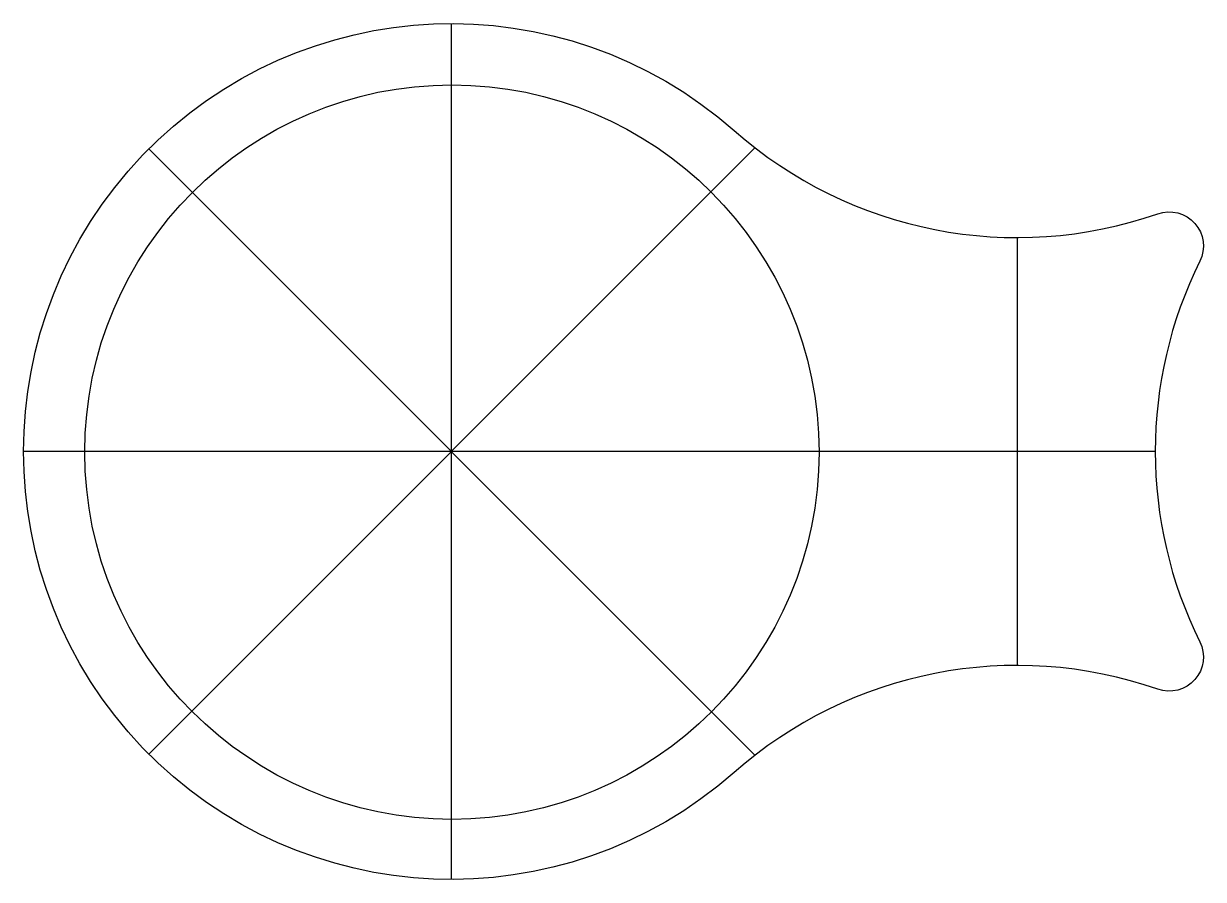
# Model space of a CAD drawing. Header units: millimetres. Extents: x -28.8 to 49.8, y -28.8 to 28.2.
import ezdxf

# ---------------------------------------------------------------- set-up
doc = ezdxf.new("R2010")
doc.units = ezdxf.units.MM
doc.header["$MEASUREMENT"] = 0
doc.layers.add('Cyan', color=4, linetype='Continuous')
doc.layers.add('Magenta', color=6, linetype='Continuous')

msp = doc.modelspace()

# ---------------------------------------------------------------- linework, layer by layer
msp.add_lwpolyline([(49.574, -12.973, -0.672078), (46.781, -16.14, 0.270887), (18.549, -21.677, -2.21525), (18.549, 21.073, 0.270887), (46.781, 15.536, -0.672078), (49.574, 12.37, 0.234537)], format="xyb", close=True)
at = {"layer": 'Cyan', "linetype": 'Continuous', "lineweight": 25}
for p, q in [((-0.302, 28.198), (-0.302, -28.802)), ((37.4, 13.948), (37.4, -14.552))]:
    msp.add_line(p, q, dxfattribs=at)
at = {"layer": 'Cyan', "linetype": 'Continuous'}
for p, q in [((19.93, 19.93), (-20.454, -20.454)), ((19.93, -20.534), (-20.454, 19.851)), ((46.602, -0.302), (-28.802, -0.302))]:
    msp.add_line(p, q, dxfattribs=at)
at = {"layer": 'Magenta', "linetype": 'Continuous', "lineweight": 25}
msp.add_circle((-0.262, -0.342), 24.46, dxfattribs=at)

doc.saveas('drawing.dxf')
